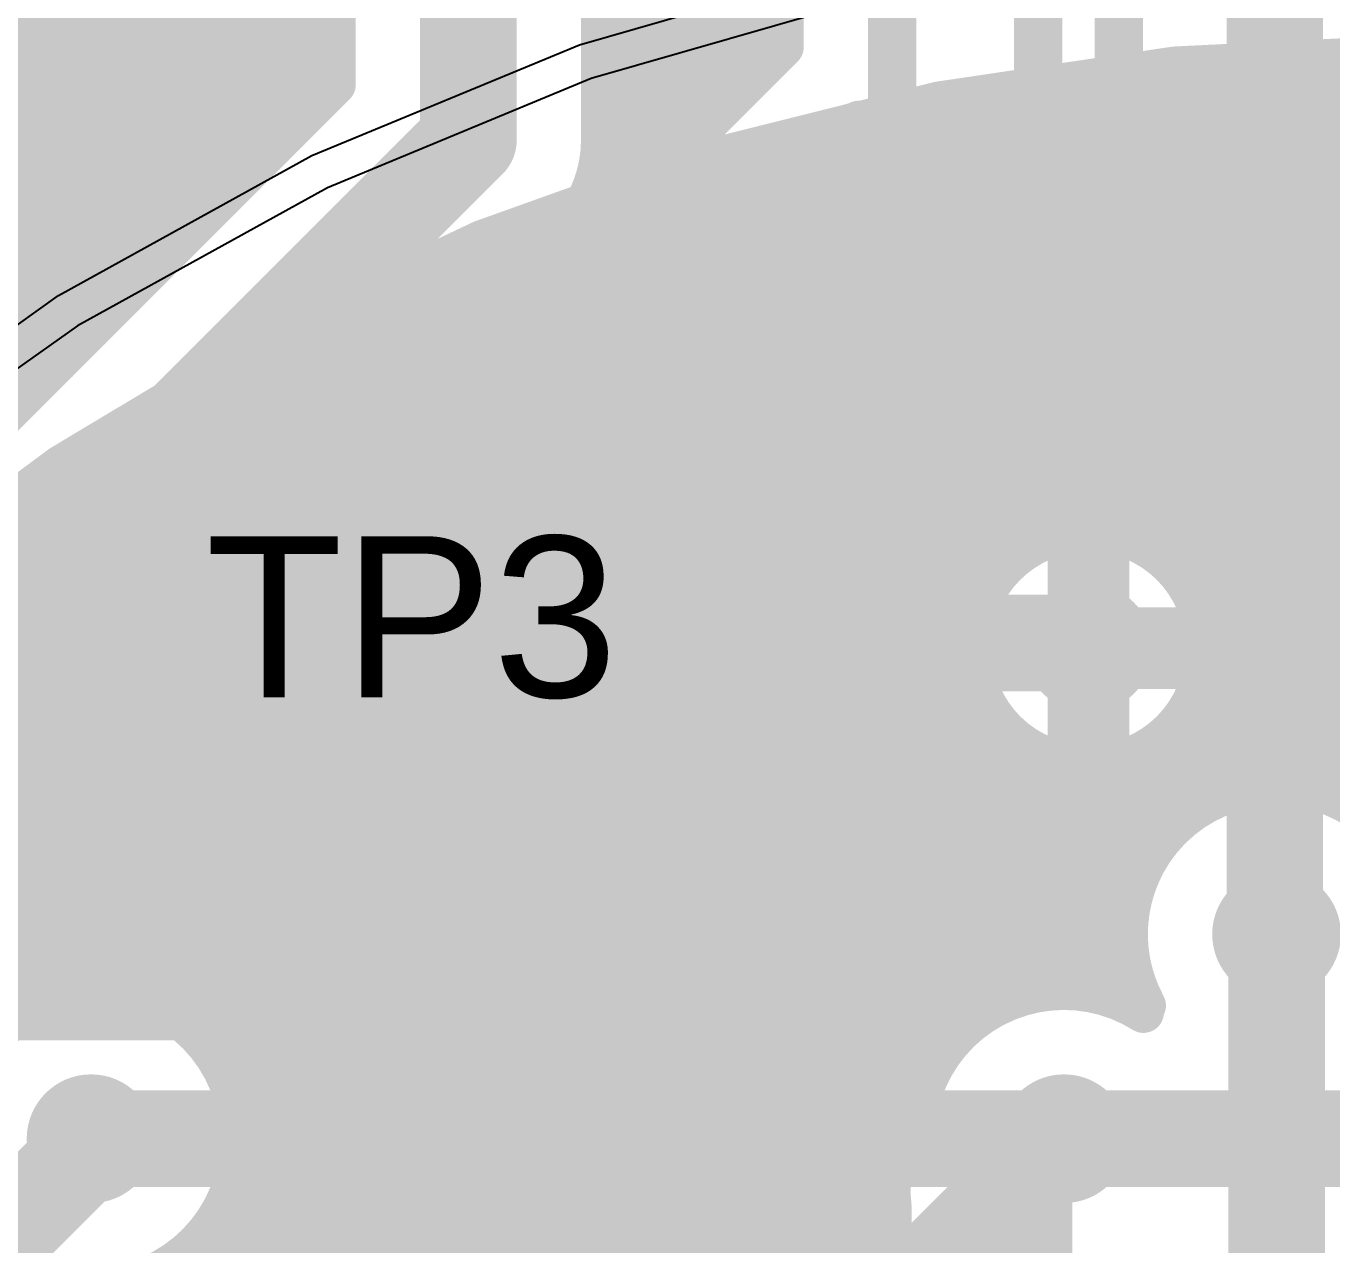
# Model space of a CAD drawing. Header units: inches. Extents: x 0 to 215, y 0 to 215.
# Drawn here: x 0.2771 to 0.4368, y 0.916 to 1.0651 of the extents above; entities that cross this region are included whole.
import ezdxf

# ---------------------------------------------------------------- set-up
doc = ezdxf.new("R2010")
doc.units = ezdxf.units.IN
doc.header["$MEASUREMENT"] = 0
for name, color, linetype in [('BottomLayer', 5, 'Continuous'), ('BottomOverlay', 54, 'Continuous'), ('BottomPaste', 16, 'Continuous'), ('BottomSolder', 6, 'Continuous'), ('TopLayer', 1, 'Continuous'), ('TopOverlay', 2, 'Continuous'), ('TopPaste', 8, 'Continuous'), ('TopSolder', 216, 'Continuous'), ('ViaHoleLayer', 16, 'Continuous')]:
    doc.layers.add(name, color=color, linetype=linetype)
doc.styles.add('Arial', font='', dxfattribs={"height": 0.2})
doc.styles.get('Arial').set_extended_font_data('Arial')

# ---------------------------------------------------------------- blocks, each defined once
blk = doc.blocks.new('BF82192__10')
at = {"layer": 'BottomLayer'}
blk.add_hatch(color=5, dxfattribs=at).paths.add_polyline_path([(-0.09803, 0.28189), (-0.09803, 0.31339), (-0.07441, 0.31339), (-0.07441, 0.28189)])
at = {"layer": 'BottomPaste'}
blk.add_hatch(color=16, dxfattribs=at).paths.add_polyline_path([(-0.09803, 0.28189), (-0.09803, 0.31339), (-0.07441, 0.31339), (-0.07441, 0.28189)])
at = {"layer": 'BottomSolder'}
blk.add_hatch(color=6, dxfattribs=at).paths.add_polyline_path([(-0.10203, 0.27789), (-0.10203, 0.31739), (-0.07041, 0.31739), (-0.07041, 0.27789)])
at = {"layer": 'BottomOverlay'}
blk.add_lwpolyline([(-0.2949, 0.07112, 0.01, 0.01, -1), (0.29565, 0.07112, 0.01, 0.01, 0)], format="xyseb", dxfattribs=at)
blk.add_lwpolyline([(-0.2949, 0.07112, 0.01, 0.01, -1), (0.29565, 0.07112, 0.01, 0.01, 0)], format="xyseb", dxfattribs=at)
blk = doc.blocks.new('T___P_____19')
at = {"layer": 'TopLayer'}
h = blk.add_hatch(color=1, dxfattribs=at)
edge = h.paths.add_edge_path()
edge.add_arc((0, 0), 0.01969, 0, 360)
at = {"layer": 'TopPaste'}
h = blk.add_hatch(color=8, dxfattribs=at)
edge = h.paths.add_edge_path()
edge.add_arc((0, 0), 0.01969, 0, 360)
at = {"layer": 'TopSolder'}
h = blk.add_hatch(color=216, dxfattribs=at)
edge = h.paths.add_edge_path()
edge.add_arc((0, 0), 0.02369, 0, 360)
blk = doc.blocks.new('____73')
at = {"layer": 'BottomLayer'}
for p, q in [((-0.10427, 0.37673), (-0.07025, 0.38653)), ((-0.13698, 0.36318), (-0.10427, 0.37673)), ((-0.16797, 0.34606), (-0.13698, 0.36318)), ((-0.19684, 0.32557), (-0.16797, 0.34606))]:
    blk.add_line(p, q, dxfattribs=at)
at = {"layer": 'BottomSolder'}
for p, q in [((-0.06928, 0.38229), (-0.10283, 0.37262)), ((-0.06928, 0.38229), (-0.10283, 0.37262)), ((-0.10283, 0.37262), (-0.13509, 0.35926)), ((-0.10283, 0.37262), (-0.13509, 0.35926)), ((-0.13509, 0.35926), (-0.16565, 0.34237)), ((-0.13509, 0.35926), (-0.16565, 0.34237)), ((-0.16565, 0.34237), (-0.19413, 0.32217)), ((-0.16565, 0.34237), (-0.19413, 0.32217))]:
    blk.add_line(p, q, dxfattribs=at)

msp = doc.modelspace()

# ---------------------------------------------------------------- hatches: boundary and pattern name
at = {"layer": 'BottomLayer'}
h = msp.add_hatch(color=5, dxfattribs=at)
edge = h.paths.add_edge_path()
edge.add_arc((0.407, 0.989), 0.00787, 0, 360)
h = msp.add_hatch(color=5, dxfattribs=at)
edge = h.paths.add_edge_path()
edge.add_arc((0.43, 0.954), 0.00787, 0, 360)
h = msp.add_hatch(color=5, dxfattribs=at)
edge = h.paths.add_edge_path()
edge.add_arc((0.285, 0.929), 0.00787, 0, 360)
h = msp.add_hatch(color=5, dxfattribs=at)
edge = h.paths.add_edge_path()
edge.add_arc((0.404, 0.929), 0.00787, 0, 360)
at = {"layer": 'TopLayer'}
h = msp.add_hatch(color=1, dxfattribs=at)
edge = h.paths.add_edge_path()
edge.add_arc((0.407, 0.989), 0.00787, 0, 360)
h = msp.add_hatch(color=1, dxfattribs=at)
edge = h.paths.add_edge_path()
edge.add_arc((0.43, 0.954), 0.00787, 0, 360)
h = msp.add_hatch(color=1, dxfattribs=at)
edge = h.paths.add_edge_path()
edge.add_arc((0.285, 0.929), 0.00787, 0, 360)
h = msp.add_hatch(color=1, dxfattribs=at)
edge = h.paths.add_edge_path()
edge.add_arc((0.404, 0.929), 0.00787, 0, 360)
at = {"layer": 'ViaHoleLayer'}
h = msp.add_hatch(color=16, dxfattribs=at)
edge = h.paths.add_edge_path()
edge.add_arc((0.407, 0.989), 0.00394, 0, 360)
h = msp.add_hatch(color=16, dxfattribs=at)
edge = h.paths.add_edge_path()
edge.add_arc((0.43, 0.954), 0.00394, 0, 360)
h = msp.add_hatch(color=16, dxfattribs=at)
edge = h.paths.add_edge_path()
edge.add_arc((0.285, 0.929), 0.00394, 0, 360)
h = msp.add_hatch(color=16, dxfattribs=at)
edge = h.paths.add_edge_path()
edge.add_arc((0.404, 0.929), 0.00394, 0, 360)

# ---------------------------------------------------------------- linework, layer by layer
at = {"layer": 'BottomLayer'}
for points in [[(0.41619, 1.056, 0.005, 0.005, 0), (0.449, 1.05784, 0.005, 0.005, 0)], [(0.38379, 1.05049, 0.005, 0.005, 0), (0.41619, 1.056, 0.005, 0.005, 0)], [(0.41854, 1.05613, 0.005, 0.005, 0), (0.47946, 1.05613, 0.005, 0.005, 0)], [(0.39333, 1.05211, 0.005, 0.005, 0), (0.50467, 1.05211, 0.005, 0.005, 0)], [(0.35221, 1.04139, 0.005, 0.005, 0), (0.38379, 1.05049, 0.005, 0.005, 0)], [(0.37548, 1.0481, 0.005, 0.005, 0), (0.52252, 1.0481, 0.005, 0.005, 0)], [(0.36154, 1.04408, 0.005, 0.005, 0), (0.53646, 1.04408, 0.005, 0.005, 0)], [(0.32185, 1.02882, 0.005, 0.005, 0), (0.35221, 1.04139, 0.005, 0.005, 0)], [(0.349, 1.04007, 0.005, 0.005, 0), (0.4607, 1.04007, 0.005, 0.005, 0)], [(0.33931, 1.03605, 0.005, 0.005, 0), (0.45648, 1.03605, 0.005, 0.005, 0)], [(0.32962, 1.03203, 0.005, 0.005, 0), (0.45416, 1.03203, 0.005, 0.005, 0)], [(0.29309, 1.01292, 0.005, 0.005, 0), (0.32185, 1.02882, 0.005, 0.005, 0)], [(0.3204, 1.02802, 0.005, 0.005, 0), (0.453, 1.02802, 0.005, 0.005, 0)], [(0.31314, 1.024, 0.005, 0.005, 0), (0.45278, 1.024, 0.005, 0.005, 0)], [(0.30587, 1.01999, 0.005, 0.005, 0), (0.45014, 1.01999, 0.005, 0.005, 0)], [(0.29861, 1.01597, 0.005, 0.005, 0), (0.44615, 1.01597, 0.005, 0.005, 0)], [(0.26628, 0.9939, 0.005, 0.005, 0), (0.29309, 1.01292, 0.005, 0.005, 0)], [(0.29173, 1.01196, 0.005, 0.005, 0), (0.34191, 1.01196, 0.005, 0.005, 0)], [(0.34191, 1.01244, 0.005, 0.005, 0), (0.37841, 1.01244, 0.005, 0.005, 0)], [(0.34191, 0.96807, 0.005, 0.005, 0), (0.34191, 1.01244, 0.005, 0.005, 0)], [(0.36016, 0.99026, 0.01, 0.01, 0), (0.36016, 1.00994, 0.01, 0.01, 0)], [(0.37841, 0.96807, 0.005, 0.005, 0), (0.37841, 1.01244, 0.005, 0.005, 0)], [(0.37841, 1.01196, 0.005, 0.005, 0), (0.44363, 1.01196, 0.005, 0.005, 0)], [(0.28607, 1.00794, 0.005, 0.005, 0), (0.34191, 1.00794, 0.005, 0.005, 0)], [(0.37841, 1.00794, 0.005, 0.005, 0), (0.44271, 1.00794, 0.005, 0.005, 0)], [(0.28041, 1.00392, 0.005, 0.005, 0), (0.34191, 1.00392, 0.005, 0.005, 0)], [(0.37841, 1.00392, 0.005, 0.005, 0), (0.44267, 1.00392, 0.005, 0.005, 0)], [(0.407, 0.989, 0.01, 0.01, 0), (0.407, 1.00081, 0.01, 0.01, 0)], [(0.27475, 0.99991, 0.005, 0.005, 0), (0.34191, 0.99991, 0.005, 0.005, 0)], [(0.37841, 0.99991, 0.005, 0.005, 0), (0.39774, 0.99991, 0.005, 0.005, 0)], [(0.41626, 0.99991, 0.005, 0.005, 0), (0.44267, 0.99991, 0.005, 0.005, 0)], [(0.26909, 0.99589, 0.005, 0.005, 0), (0.34191, 0.99589, 0.005, 0.005, 0)], [(0.37841, 0.99589, 0.005, 0.005, 0), (0.39446, 0.99589, 0.005, 0.005, 0)], [(0.41954, 0.99589, 0.005, 0.005, 0), (0.44267, 0.99589, 0.005, 0.005, 0)], [(0.34441, 0.99026, 0.01, 0.01, 0), (0.36016, 0.99026, 0.01, 0.01, 0)], [(0.36016, 0.99026, 0.01181, 0.01181, 0), (0.36079, 0.98963, 0.01181, 0.01181, 0)], [(0.36079, 0.98963, 0.01181, 0.01181, 0), (0.40637, 0.98963, 0.01181, 0.01181, 0)], [(0.36016, 0.99026, 0.01, 0.01, 0), (0.37591, 0.99026, 0.01, 0.01, 0)], [(0.36016, 0.97057, 0.01, 0.01, 0), (0.36016, 0.99026, 0.01, 0.01, 0)], [(0.40637, 0.98963, 0.01181, 0.01181, 0), (0.407, 0.989, 0.01181, 0.01181, 0)], [(0.26402, 0.99188, 0.005, 0.005, 0), (0.34191, 0.99188, 0.005, 0.005, 0)], [(0.37841, 0.99188, 0.005, 0.005, 0), (0.39298, 0.99188, 0.005, 0.005, 0)], [(0.39519, 0.989, 0.01, 0.01, 0), (0.407, 0.989, 0.01, 0.01, 0)], [(0.407, 0.989, 0.01, 0.01, 0), (0.41881, 0.989, 0.01, 0.01, 0)], [(0.407, 0.97719, 0.01, 0.01, 0), (0.407, 0.989, 0.01, 0.01, 0)], [(0.42102, 0.99188, 0.005, 0.005, 0), (0.44267, 0.99188, 0.005, 0.005, 0)], [(0.25952, 0.98786, 0.005, 0.005, 0), (0.34191, 0.98786, 0.005, 0.005, 0)], [(0.37841, 0.98786, 0.005, 0.005, 0), (0.39273, 0.98786, 0.005, 0.005, 0)], [(0.42127, 0.98786, 0.005, 0.005, 0), (0.44267, 0.98786, 0.005, 0.005, 0)], [(0.25503, 0.98385, 0.005, 0.005, 0), (0.34191, 0.98385, 0.005, 0.005, 0)], [(0.37841, 0.98385, 0.005, 0.005, 0), (0.39365, 0.98385, 0.005, 0.005, 0)], [(0.42035, 0.98385, 0.005, 0.005, 0), (0.44267, 0.98385, 0.005, 0.005, 0)], [(0.25054, 0.97983, 0.005, 0.005, 0), (0.34191, 0.97983, 0.005, 0.005, 0)], [(0.37841, 0.97983, 0.005, 0.005, 0), (0.39601, 0.97983, 0.005, 0.005, 0)], [(0.41799, 0.97983, 0.005, 0.005, 0), (0.44267, 0.97983, 0.005, 0.005, 0)], [(0.24604, 0.97582, 0.005, 0.005, 0), (0.34191, 0.97582, 0.005, 0.005, 0)], [(0.37841, 0.97582, 0.005, 0.005, 0), (0.40144, 0.97582, 0.005, 0.005, 0)], [(0.41256, 0.97582, 0.005, 0.005, 0), (0.44267, 0.97582, 0.005, 0.005, 0)], [(0.2416, 0.9718, 0.005, 0.005, 0), (0.34191, 0.9718, 0.005, 0.005, 0)], [(0.37841, 0.9718, 0.005, 0.005, 0), (0.42598, 0.9718, 0.005, 0.005, 0)], [(0.41372, 0.94576, 0.005, 0.005, -0.845411), (0.44267, 0.96713, 0.005, 0.005, 0)], [(0.43402, 0.9718, 0.005, 0.005, 0), (0.44267, 0.9718, 0.005, 0.005, 0)], [(0.23801, 0.96778, 0.005, 0.005, 0), (0.41804, 0.96778, 0.005, 0.005, 0)], [(0.34191, 0.96807, 0.005, 0.005, 0), (0.37841, 0.96807, 0.005, 0.005, 0)], [(0.23442, 0.96377, 0.005, 0.005, 0), (0.41459, 0.96377, 0.005, 0.005, 0)], [(0.23083, 0.95975, 0.005, 0.005, 0), (0.41268, 0.95975, 0.005, 0.005, 0)], [(0.43, 0.90307, 0.01181, 0.01181, 0), (0.43, 0.954, 0.01181, 0.01181, 0)], [(0.22724, 0.95574, 0.005, 0.005, 0), (0.41183, 0.95574, 0.005, 0.005, 0)], [(0.22365, 0.95172, 0.005, 0.005, 0), (0.41189, 0.95172, 0.005, 0.005, 0)], [(0.22006, 0.94771, 0.005, 0.005, 0), (0.41287, 0.94771, 0.005, 0.005, 0)], [(0.26726, 0.93328, 0.005, 0.005, -0.887995), (0.30325, 0.929, 0.005, 0.005, 0)], [(0.38621, 0.93308, 0.005, 0.005, -0.516595), (0.41372, 0.94444, 0.005, 0.005, 0)], [(0.29583, 0.94369, 0.005, 0.005, 0), (0.39317, 0.94369, 0.005, 0.005, 0)], [(0.2998, 0.93967, 0.005, 0.005, 0), (0.3892, 0.93967, 0.005, 0.005, 0)], [(0.30199, 0.93566, 0.005, 0.005, 0), (0.38701, 0.93566, 0.005, 0.005, 0)], [(0.285, 0.928, 0.01181, 0.01181, 0), (0.285, 0.929, 0.01181, 0.01181, 0)], [(0.38285, 0.92092, 0.005, 0.005, -0.201586), (0.38621, 0.93308, 0.005, 0.005, 0)], [(0.192, 0.835, 0.01181, 0.01181, 0), (0.285, 0.928, 0.01181, 0.01181, 0)], [(0.30306, 0.93164, 0.005, 0.005, 0), (0.3852, 0.93164, 0.005, 0.005, 0)], [(0.30325, 0.929, 0.005, 0.005, -0.29825), (0.2923, 0.91227, 0.005, 0.005, 0)], [(0.3032, 0.92763, 0.005, 0.005, 0), (0.38339, 0.92763, 0.005, 0.005, 0)], [(0.399, 0.923, 0.01181, 0.01181, 0), (0.39913, 0.92287, 0.01181, 0.01181, 0)], [(0.39913, 0.85994, 0.01181, 0.01181, 0), (0.39913, 0.92287, 0.01181, 0.01181, 0)], [(0.30243, 0.92361, 0.005, 0.005, 0), (0.38273, 0.92361, 0.005, 0.005, 0)], [(0.38285, 0.88213, 0.005, 0.005, 0), (0.38285, 0.92092, 0.005, 0.005, 0)], [(0.30064, 0.9196, 0.005, 0.005, 0), (0.38285, 0.9196, 0.005, 0.005, 0)], [(0.29736, 0.91558, 0.005, 0.005, 0), (0.38285, 0.91558, 0.005, 0.005, 0)]]:
    msp.add_lwpolyline(points, format="xyseb", dxfattribs=at)
for points in [[(0.41494, 1.056, 0.0025, 0.0025, 1), (0.41744, 1.056, 0.0025, 0.0025, 1)], [(0.41494, 1.056, 0.0025, 0.0025, 1), (0.41744, 1.056, 0.0025, 0.0025, 1)], [(0.41729, 1.05613, 0.0025, 0.0025, 1), (0.41979, 1.05613, 0.0025, 0.0025, 1)], [(0.39208, 1.05211, 0.0025, 0.0025, 1), (0.39458, 1.05211, 0.0025, 0.0025, 1)], [(0.38254, 1.05049, 0.0025, 0.0025, 1), (0.38504, 1.05049, 0.0025, 0.0025, 1)], [(0.38254, 1.05049, 0.0025, 0.0025, 1), (0.38504, 1.05049, 0.0025, 0.0025, 1)], [(0.37423, 1.0481, 0.0025, 0.0025, 1), (0.37673, 1.0481, 0.0025, 0.0025, 1)], [(0.36029, 1.04408, 0.0025, 0.0025, 1), (0.36279, 1.04408, 0.0025, 0.0025, 1)], [(0.35096, 1.04139, 0.0025, 0.0025, 1), (0.35346, 1.04139, 0.0025, 0.0025, 1)], [(0.35096, 1.04139, 0.0025, 0.0025, 1), (0.35346, 1.04139, 0.0025, 0.0025, 1)], [(0.34775, 1.04007, 0.0025, 0.0025, 1), (0.35025, 1.04007, 0.0025, 0.0025, 1)], [(0.33806, 1.03605, 0.0025, 0.0025, 1), (0.34056, 1.03605, 0.0025, 0.0025, 1)], [(0.32837, 1.03203, 0.0025, 0.0025, 1), (0.33087, 1.03203, 0.0025, 0.0025, 1)], [(0.31915, 1.02802, 0.0025, 0.0025, 1), (0.32165, 1.02802, 0.0025, 0.0025, 1)], [(0.3206, 1.02882, 0.0025, 0.0025, 1), (0.3231, 1.02882, 0.0025, 0.0025, 1)], [(0.3206, 1.02882, 0.0025, 0.0025, 1), (0.3231, 1.02882, 0.0025, 0.0025, 1)], [(0.31189, 1.024, 0.0025, 0.0025, 1), (0.31439, 1.024, 0.0025, 0.0025, 1)], [(0.30462, 1.01999, 0.0025, 0.0025, 1), (0.30712, 1.01999, 0.0025, 0.0025, 1)], [(0.29736, 1.01597, 0.0025, 0.0025, 1), (0.29986, 1.01597, 0.0025, 0.0025, 1)], [(0.29048, 1.01196, 0.0025, 0.0025, 1), (0.29298, 1.01196, 0.0025, 0.0025, 1)], [(0.29184, 1.01292, 0.0025, 0.0025, 1), (0.29434, 1.01292, 0.0025, 0.0025, 1)], [(0.29184, 1.01292, 0.0025, 0.0025, 1), (0.29434, 1.01292, 0.0025, 0.0025, 1)], [(0.34066, 1.01244, 0.0025, 0.0025, 1), (0.34316, 1.01244, 0.0025, 0.0025, 1)], [(0.34066, 1.01244, 0.0025, 0.0025, 1), (0.34316, 1.01244, 0.0025, 0.0025, 1)], [(0.34066, 1.01196, 0.0025, 0.0025, 1), (0.34316, 1.01196, 0.0025, 0.0025, 1)], [(0.35766, 1.00994, 0.005, 0.005, 1), (0.36266, 1.00994, 0.005, 0.005, 1)], [(0.37716, 1.01244, 0.0025, 0.0025, 1), (0.37966, 1.01244, 0.0025, 0.0025, 1)], [(0.37716, 1.01244, 0.0025, 0.0025, 1), (0.37966, 1.01244, 0.0025, 0.0025, 1)], [(0.37716, 1.01196, 0.0025, 0.0025, 1), (0.37966, 1.01196, 0.0025, 0.0025, 1)], [(0.28482, 1.00794, 0.0025, 0.0025, 1), (0.28732, 1.00794, 0.0025, 0.0025, 1)], [(0.34066, 1.00794, 0.0025, 0.0025, 1), (0.34316, 1.00794, 0.0025, 0.0025, 1)], [(0.37716, 1.00794, 0.0025, 0.0025, 1), (0.37966, 1.00794, 0.0025, 0.0025, 1)], [(0.27916, 1.00392, 0.0025, 0.0025, 1), (0.28166, 1.00392, 0.0025, 0.0025, 1)], [(0.34066, 1.00392, 0.0025, 0.0025, 1), (0.34316, 1.00392, 0.0025, 0.0025, 1)], [(0.37716, 1.00392, 0.0025, 0.0025, 1), (0.37966, 1.00392, 0.0025, 0.0025, 1)], [(0.42131, 0.989, 0.005, 0.005, 1), (0.39269, 0.989, 0.005, 0.005, 1)], [(0.4045, 1.00081, 0.005, 0.005, 1), (0.4095, 1.00081, 0.005, 0.005, 1)], [(0.2735, 0.99991, 0.0025, 0.0025, 1), (0.276, 0.99991, 0.0025, 0.0025, 1)], [(0.34066, 0.99991, 0.0025, 0.0025, 1), (0.34316, 0.99991, 0.0025, 0.0025, 1)], [(0.37716, 0.99991, 0.0025, 0.0025, 1), (0.37966, 0.99991, 0.0025, 0.0025, 1)], [(0.39649, 0.99991, 0.0025, 0.0025, 1), (0.39899, 0.99991, 0.0025, 0.0025, 1)], [(0.41501, 0.99991, 0.0025, 0.0025, 1), (0.41751, 0.99991, 0.0025, 0.0025, 1)], [(0.34066, 0.99589, 0.0025, 0.0025, 1), (0.34316, 0.99589, 0.0025, 0.0025, 1)], [(0.37716, 0.99589, 0.0025, 0.0025, 1), (0.37966, 0.99589, 0.0025, 0.0025, 1)], [(0.39321, 0.99589, 0.0025, 0.0025, 1), (0.39571, 0.99589, 0.0025, 0.0025, 1)], [(0.41829, 0.99589, 0.0025, 0.0025, 1), (0.42079, 0.99589, 0.0025, 0.0025, 1)], [(0.34191, 0.99026, 0.005, 0.005, 1), (0.34691, 0.99026, 0.005, 0.005, 1)], [(0.3572, 0.99026, 0.00591, 0.00591, 1), (0.36311, 0.99026, 0.00591, 0.00591, 1)], [(0.35783, 0.98963, 0.00591, 0.00591, 1), (0.36374, 0.98963, 0.00591, 0.00591, 1)], [(0.35783, 0.98963, 0.00591, 0.00591, 1), (0.36374, 0.98963, 0.00591, 0.00591, 1)], [(0.35766, 0.99026, 0.005, 0.005, 1), (0.36266, 0.99026, 0.005, 0.005, 1)], [(0.35766, 0.99026, 0.005, 0.005, 1), (0.36266, 0.99026, 0.005, 0.005, 1)], [(0.35766, 0.99026, 0.005, 0.005, 1), (0.36266, 0.99026, 0.005, 0.005, 1)], [(0.35766, 0.99026, 0.005, 0.005, 1), (0.36266, 0.99026, 0.005, 0.005, 1)], [(0.37341, 0.99026, 0.005, 0.005, 1), (0.37841, 0.99026, 0.005, 0.005, 1)], [(0.40342, 0.98963, 0.00591, 0.00591, 1), (0.40932, 0.98963, 0.00591, 0.00591, 1)], [(0.40342, 0.98963, 0.00591, 0.00591, 1), (0.40932, 0.98963, 0.00591, 0.00591, 1)], [(0.34066, 0.99188, 0.0025, 0.0025, 1), (0.34316, 0.99188, 0.0025, 0.0025, 1)], [(0.37716, 0.99188, 0.0025, 0.0025, 1), (0.37966, 0.99188, 0.0025, 0.0025, 1)], [(0.39269, 0.989, 0.005, 0.005, 1), (0.39769, 0.989, 0.005, 0.005, 1)], [(0.39173, 0.99188, 0.0025, 0.0025, 1), (0.39423, 0.99188, 0.0025, 0.0025, 1)], [(0.40405, 0.989, 0.00591, 0.00591, 1), (0.40995, 0.989, 0.00591, 0.00591, 1)], [(0.4045, 0.989, 0.005, 0.005, 1), (0.4095, 0.989, 0.005, 0.005, 1)], [(0.4045, 0.989, 0.005, 0.005, 1), (0.4095, 0.989, 0.005, 0.005, 1)], [(0.4045, 0.989, 0.005, 0.005, 1), (0.4095, 0.989, 0.005, 0.005, 1)], [(0.4045, 0.989, 0.005, 0.005, 1), (0.4095, 0.989, 0.005, 0.005, 1)], [(0.41631, 0.989, 0.005, 0.005, 1), (0.42131, 0.989, 0.005, 0.005, 1)], [(0.41977, 0.99188, 0.0025, 0.0025, 1), (0.42227, 0.99188, 0.0025, 0.0025, 1)], [(0.34066, 0.98786, 0.0025, 0.0025, 1), (0.34316, 0.98786, 0.0025, 0.0025, 1)], [(0.37716, 0.98786, 0.0025, 0.0025, 1), (0.37966, 0.98786, 0.0025, 0.0025, 1)], [(0.39144, 0.989, 0.0025, 0.0025, 1), (0.39394, 0.989, 0.0025, 0.0025, 1)], [(0.39148, 0.98786, 0.0025, 0.0025, 1), (0.39398, 0.98786, 0.0025, 0.0025, 1)], [(0.42002, 0.98786, 0.0025, 0.0025, 1), (0.42252, 0.98786, 0.0025, 0.0025, 1)], [(0.42006, 0.989, 0.0025, 0.0025, 1), (0.42256, 0.989, 0.0025, 0.0025, 1)], [(0.34066, 0.98385, 0.0025, 0.0025, 1), (0.34316, 0.98385, 0.0025, 0.0025, 1)], [(0.37716, 0.98385, 0.0025, 0.0025, 1), (0.37966, 0.98385, 0.0025, 0.0025, 1)], [(0.3924, 0.98385, 0.0025, 0.0025, 1), (0.3949, 0.98385, 0.0025, 0.0025, 1)], [(0.4191, 0.98385, 0.0025, 0.0025, 1), (0.4216, 0.98385, 0.0025, 0.0025, 1)], [(0.34066, 0.97983, 0.0025, 0.0025, 1), (0.34316, 0.97983, 0.0025, 0.0025, 1)], [(0.37716, 0.97983, 0.0025, 0.0025, 1), (0.37966, 0.97983, 0.0025, 0.0025, 1)], [(0.39476, 0.97983, 0.0025, 0.0025, 1), (0.39726, 0.97983, 0.0025, 0.0025, 1)], [(0.41674, 0.97983, 0.0025, 0.0025, 1), (0.41924, 0.97983, 0.0025, 0.0025, 1)], [(0.4045, 0.97719, 0.005, 0.005, 1), (0.4095, 0.97719, 0.005, 0.005, 1)], [(0.34066, 0.97582, 0.0025, 0.0025, 1), (0.34316, 0.97582, 0.0025, 0.0025, 1)], [(0.37716, 0.97582, 0.0025, 0.0025, 1), (0.37966, 0.97582, 0.0025, 0.0025, 1)], [(0.40019, 0.97582, 0.0025, 0.0025, 1), (0.40269, 0.97582, 0.0025, 0.0025, 1)], [(0.41131, 0.97582, 0.0025, 0.0025, 1), (0.41381, 0.97582, 0.0025, 0.0025, 1)], [(0.34066, 0.9718, 0.0025, 0.0025, 1), (0.34316, 0.9718, 0.0025, 0.0025, 1)], [(0.35766, 0.97057, 0.005, 0.005, 1), (0.36266, 0.97057, 0.005, 0.005, 1)], [(0.37716, 0.9718, 0.0025, 0.0025, 1), (0.37966, 0.9718, 0.0025, 0.0025, 1)], [(0.42473, 0.9718, 0.0025, 0.0025, 1), (0.42723, 0.9718, 0.0025, 0.0025, 1)], [(0.43277, 0.9718, 0.0025, 0.0025, 1), (0.43527, 0.9718, 0.0025, 0.0025, 1)], [(0.34066, 0.96807, 0.0025, 0.0025, 1), (0.34316, 0.96807, 0.0025, 0.0025, 1)], [(0.34066, 0.96807, 0.0025, 0.0025, 1), (0.34316, 0.96807, 0.0025, 0.0025, 1)], [(0.37716, 0.96807, 0.0025, 0.0025, 1), (0.37966, 0.96807, 0.0025, 0.0025, 1)], [(0.37716, 0.96807, 0.0025, 0.0025, 1), (0.37966, 0.96807, 0.0025, 0.0025, 1)], [(0.41679, 0.96778, 0.0025, 0.0025, 1), (0.41929, 0.96778, 0.0025, 0.0025, 1)], [(0.41334, 0.96377, 0.0025, 0.0025, 1), (0.41584, 0.96377, 0.0025, 0.0025, 1)], [(0.41143, 0.95975, 0.0025, 0.0025, 1), (0.41393, 0.95975, 0.0025, 0.0025, 1)], [(0.42705, 0.954, 0.00591, 0.00591, 1), (0.43295, 0.954, 0.00591, 0.00591, 1)], [(0.41058, 0.95574, 0.0025, 0.0025, 1), (0.41308, 0.95574, 0.0025, 0.0025, 1)], [(0.41064, 0.95172, 0.0025, 0.0025, 1), (0.41314, 0.95172, 0.0025, 0.0025, 1)], [(0.41162, 0.94771, 0.0025, 0.0025, 1), (0.41412, 0.94771, 0.0025, 0.0025, 1)], [(0.41247, 0.94576, 0.0025, 0.0025, 1), (0.41497, 0.94576, 0.0025, 0.0025, 1)], [(0.29458, 0.94369, 0.0025, 0.0025, 1), (0.29708, 0.94369, 0.0025, 0.0025, 1)], [(0.39192, 0.94369, 0.0025, 0.0025, 1), (0.39442, 0.94369, 0.0025, 0.0025, 1)], [(0.41247, 0.94444, 0.0025, 0.0025, 1), (0.41497, 0.94444, 0.0025, 0.0025, 1)], [(0.29855, 0.93967, 0.0025, 0.0025, 1), (0.30105, 0.93967, 0.0025, 0.0025, 1)], [(0.38795, 0.93967, 0.0025, 0.0025, 1), (0.39045, 0.93967, 0.0025, 0.0025, 1)], [(0.30074, 0.93566, 0.0025, 0.0025, 1), (0.30324, 0.93566, 0.0025, 0.0025, 1)], [(0.38576, 0.93566, 0.0025, 0.0025, 1), (0.38826, 0.93566, 0.0025, 0.0025, 1)], [(0.28205, 0.929, 0.00591, 0.00591, 1), (0.28795, 0.929, 0.00591, 0.00591, 1)], [(0.38496, 0.93308, 0.0025, 0.0025, 1), (0.38746, 0.93308, 0.0025, 0.0025, 1)], [(0.38496, 0.93308, 0.0025, 0.0025, 1), (0.38746, 0.93308, 0.0025, 0.0025, 1)], [(0.28205, 0.928, 0.00591, 0.00591, 1), (0.28795, 0.928, 0.00591, 0.00591, 1)], [(0.28205, 0.928, 0.00591, 0.00591, 1), (0.28795, 0.928, 0.00591, 0.00591, 1)], [(0.30181, 0.93164, 0.0025, 0.0025, 1), (0.30431, 0.93164, 0.0025, 0.0025, 1)], [(0.38395, 0.93164, 0.0025, 0.0025, 1), (0.38645, 0.93164, 0.0025, 0.0025, 1)], [(0.302, 0.929, 0.0025, 0.0025, 1), (0.3045, 0.929, 0.0025, 0.0025, 1)], [(0.302, 0.929, 0.0025, 0.0025, 1), (0.3045, 0.929, 0.0025, 0.0025, 1)], [(0.30195, 0.92763, 0.0025, 0.0025, 1), (0.30445, 0.92763, 0.0025, 0.0025, 1)], [(0.38214, 0.92763, 0.0025, 0.0025, 1), (0.38464, 0.92763, 0.0025, 0.0025, 1)], [(0.39605, 0.923, 0.00591, 0.00591, 1), (0.40195, 0.923, 0.00591, 0.00591, 1)], [(0.39618, 0.92287, 0.00591, 0.00591, 1), (0.40209, 0.92287, 0.00591, 0.00591, 1)], [(0.39618, 0.92287, 0.00591, 0.00591, 1), (0.40209, 0.92287, 0.00591, 0.00591, 1)], [(0.30118, 0.92361, 0.0025, 0.0025, 1), (0.30368, 0.92361, 0.0025, 0.0025, 1)], [(0.38148, 0.92361, 0.0025, 0.0025, 1), (0.38398, 0.92361, 0.0025, 0.0025, 1)], [(0.3816, 0.92092, 0.0025, 0.0025, 1), (0.3841, 0.92092, 0.0025, 0.0025, 1)], [(0.3816, 0.92092, 0.0025, 0.0025, 1), (0.3841, 0.92092, 0.0025, 0.0025, 1)], [(0.29939, 0.9196, 0.0025, 0.0025, 1), (0.30189, 0.9196, 0.0025, 0.0025, 1)], [(0.3816, 0.9196, 0.0025, 0.0025, 1), (0.3841, 0.9196, 0.0025, 0.0025, 1)], [(0.29611, 0.91558, 0.0025, 0.0025, 1), (0.29861, 0.91558, 0.0025, 0.0025, 1)], [(0.3816, 0.91558, 0.0025, 0.0025, 1), (0.3841, 0.91558, 0.0025, 0.0025, 1)]]:
    msp.add_lwpolyline(points, format="xyseb", close=True, dxfattribs=at)
at = {"layer": 'TopLayer'}
for points in [[(0.40085, 1.02476, 0.00591, 0.00591, 0), (0.40085, 1.28285, 0.00591, 0.00591, 0)], [(0.41069, 1.02069, 0.00591, 0.00591, 0), (0.41069, 1.23869, 0.00591, 0.00591, 0)], [(0.33115, 1.05115, 0.01181, 0.01181, 0), (0.33115, 1.19067, 0.01181, 0.01181, 0)], [(0.42979, 0.95421, 0.01181, 0.01181, 0), (0.42979, 1.19046, 0.01181, 0.01181, 0)], [(0.31487, 1.0579, 0.005, 0.005, 0), (0.31487, 1.15073, 0.005, 0.005, 0)], [(0.34743, 1.05115, 0.005, 0.005, 0), (0.34743, 1.13236, 0.005, 0.005, 0)], [(0.383, 1.053, 0.00591, 0.00591, 0), (0.383, 1.111, 0.00591, 0.00591, 0)], [(0.36967, 1.06252, 0.005, 0.005, 0), (0.36967, 1.09969, 0.005, 0.005, 0)], [(0.01162, 1.06416, 0.005, 0.005, 0), (0.31487, 1.06416, 0.005, 0.005, 0)], [(0.34743, 1.06416, 0.005, 0.005, 0), (0.36967, 1.06416, 0.005, 0.005, 0)], [(0.32146, 1.01431, 0.005, 0.005, 0), (0.36958, 1.06242, 0.005, 0.005, 0)], [(0.01162, 1.06014, 0.005, 0.005, 0), (0.31487, 1.06014, 0.005, 0.005, 0)], [(0.34743, 1.06014, 0.005, 0.005, 0), (0.3673, 1.06014, 0.005, 0.005, 0)], [(0.18052, 0.92354, 0.005, 0.005, 0), (0.31487, 1.0579, 0.005, 0.005, 0)], [(0.01162, 1.05613, 0.005, 0.005, 0), (0.31311, 1.05613, 0.005, 0.005, 0)], [(0.34743, 1.05613, 0.005, 0.005, 0), (0.36328, 1.05613, 0.005, 0.005, 0)], [(0.192, 0.912, 0.01181, 0.01181, 0), (0.33115, 1.05115, 0.01181, 0.01181, 0)], [(0.315, 0.989, 0.00591, 0.00591, 0), (0.379, 1.053, 0.00591, 0.00591, 0)], [(0.379, 1.053, 0.00591, 0.00591, 0), (0.383, 1.053, 0.00591, 0.00591, 0)], [(0.01162, 1.05211, 0.005, 0.005, 0), (0.30909, 1.05211, 0.005, 0.005, 0)], [(0.34743, 1.05211, 0.005, 0.005, 0), (0.35927, 1.05211, 0.005, 0.005, 0)], [(0.34743, 1.05115, 0.005, 0.005, -0.199638), (0.34263, 1.03961, 0.005, 0.005, 0)], [(0.34743, 1.05115, 0.005, 0.005, -0.198912), (0.34266, 1.03964, 0.005, 0.005, 0)], [(0.01162, 1.0481, 0.005, 0.005, 0), (0.30508, 1.0481, 0.005, 0.005, 0)], [(0.34714, 1.0481, 0.005, 0.005, 0), (0.35525, 1.0481, 0.005, 0.005, 0)], [(0.01162, 1.04408, 0.005, 0.005, 0), (0.30106, 1.04408, 0.005, 0.005, 0)], [(0.34582, 1.04408, 0.005, 0.005, 0), (0.35124, 1.04408, 0.005, 0.005, 0)], [(0.01162, 1.04007, 0.005, 0.005, 0), (0.29704, 1.04007, 0.005, 0.005, 0)], [(0.31797, 1.01495, 0.005, 0.005, 0), (0.34263, 1.03961, 0.005, 0.005, 0)], [(0.34307, 1.04007, 0.005, 0.005, 0), (0.34722, 1.04007, 0.005, 0.005, 0)], [(0.01162, 1.03605, 0.005, 0.005, 0), (0.29303, 1.03605, 0.005, 0.005, 0)], [(0.33907, 1.03605, 0.005, 0.005, 0), (0.3432, 1.03605, 0.005, 0.005, 0)], [(0.01162, 1.03203, 0.005, 0.005, 0), (0.28901, 1.03203, 0.005, 0.005, 0)], [(0.33506, 1.03203, 0.005, 0.005, 0), (0.33919, 1.03203, 0.005, 0.005, 0)], [(0.01162, 1.02802, 0.005, 0.005, 0), (0.285, 1.02802, 0.005, 0.005, 0)], [(0.33104, 1.02802, 0.005, 0.005, 0), (0.33517, 1.02802, 0.005, 0.005, 0)], [(0.33304, 0.95696, 0.00591, 0.00591, 0), (0.40085, 1.02476, 0.00591, 0.00591, 0)], [(0.01162, 1.024, 0.005, 0.005, 0), (0.28098, 1.024, 0.005, 0.005, 0)], [(0.32703, 1.024, 0.005, 0.005, 0), (0.33116, 1.024, 0.005, 0.005, 0)], [(0.01162, 1.01999, 0.005, 0.005, 0), (0.27697, 1.01999, 0.005, 0.005, 0)], [(0.32301, 1.01999, 0.005, 0.005, 0), (0.32714, 1.01999, 0.005, 0.005, 0)], [(0.334, 0.944, 0.00591, 0.00591, 0), (0.41069, 1.02069, 0.00591, 0.00591, 0)], [(0.31797, 1.01495, 0.005, 0.005, -0.033985), (0.32146, 1.01431, 0.005, 0.005, 0)], [(0.31899, 1.01597, 0.005, 0.005, 0), (0.32313, 1.01597, 0.005, 0.005, 0)], [(0.407, 0.97719, 0.01, 0.01, 0), (0.407, 0.989, 0.01, 0.01, 0)], [(0.297, 0.971, 0.00591, 0.00591, 0), (0.315, 0.989, 0.00591, 0.00591, 0)], [(0.35413, 0.94528, 0.005, 0.005, 0), (0.3934, 0.98455, 0.005, 0.005, 0)], [(0.41351, 0.97626, 0.005, 0.005, -0.460714), (0.3934, 0.98455, 0.005, 0.005, 0)], [(0.38868, 0.97983, 0.005, 0.005, 0), (0.39601, 0.97983, 0.005, 0.005, 0)], [(0.38466, 0.97582, 0.005, 0.005, 0), (0.40144, 0.97582, 0.005, 0.005, 0)], [(0.41351, 0.96181, 0.005, 0.005, 0), (0.41351, 0.97626, 0.005, 0.005, 0)], [(0.38065, 0.9718, 0.005, 0.005, 0), (0.41351, 0.9718, 0.005, 0.005, 0)], [(0.273, 0.971, 0.00591, 0.00591, 0), (0.297, 0.971, 0.00591, 0.00591, 0)], [(0.37663, 0.96778, 0.005, 0.005, 0), (0.41351, 0.96778, 0.005, 0.005, 0)], [(0.37261, 0.96377, 0.005, 0.005, 0), (0.41351, 0.96377, 0.005, 0.005, 0)], [(0.41397, 0.94528, 0.005, 0.005, -0.239619), (0.41351, 0.96181, 0.005, 0.005, 0)], [(0.3686, 0.95975, 0.005, 0.005, 0), (0.41268, 0.95975, 0.005, 0.005, 0)], [(0.27404, 0.95696, 0.00591, 0.00591, 0), (0.33304, 0.95696, 0.00591, 0.00591, 0)], [(0.42979, 0.95421, 0.01181, 0.01181, 0), (0.43, 0.954, 0.01181, 0.01181, 0)], [(0.36458, 0.95574, 0.005, 0.005, 0), (0.41183, 0.95574, 0.005, 0.005, 0)], [(0.36057, 0.95172, 0.005, 0.005, 0), (0.41189, 0.95172, 0.005, 0.005, 0)], [(0.35655, 0.94771, 0.005, 0.005, 0), (0.41287, 0.94771, 0.005, 0.005, 0)], [(0.39576, 0.94528, 0.005, 0.005, -0.238773), (0.41224, 0.94528, 0.005, 0.005, 0)], [(0.35413, 0.94528, 0.005, 0.005, 0), (0.39576, 0.94528, 0.005, 0.005, 0)], [(0.24668, 0.91568, 0.00591, 0.00591, 0), (0.275, 0.944, 0.00591, 0.00591, 0)], [(0.275, 0.944, 0.00591, 0.00591, 0), (0.334, 0.944, 0.00591, 0.00591, 0)], [(0.285, 0.929, 0.01181, 0.01181, 0), (0.404, 0.929, 0.01181, 0.01181, 0)], [(0.387, 0.912, 0.01181, 0.01181, 0), (0.404, 0.929, 0.01181, 0.01181, 0)], [(0.404, 0.929, 0.01181, 0.01181, 0), (0.49377, 0.929, 0.01181, 0.01181, 0)], [(0.29324, 0.91272, 0.005, 0.005, -0.392161), (0.26939, 0.91955, 0.005, 0.005, 0)], [(0.387, 0.89365, 0.01181, 0.01181, 0), (0.387, 0.912, 0.01181, 0.01181, 0)]]:
    msp.add_lwpolyline(points, format="xyseb", dxfattribs=at)
for points in [[(0.31362, 1.06416, 0.0025, 0.0025, 1), (0.31612, 1.06416, 0.0025, 0.0025, 1)], [(0.34618, 1.06416, 0.0025, 0.0025, 1), (0.34868, 1.06416, 0.0025, 0.0025, 1)], [(0.36842, 1.06416, 0.0025, 0.0025, 1), (0.37092, 1.06416, 0.0025, 0.0025, 1)], [(0.36833, 1.06242, 0.0025, 0.0025, 1), (0.37083, 1.06242, 0.0025, 0.0025, 1)], [(0.36842, 1.06252, 0.0025, 0.0025, 1), (0.37092, 1.06252, 0.0025, 0.0025, 1)], [(0.31362, 1.06014, 0.0025, 0.0025, 1), (0.31612, 1.06014, 0.0025, 0.0025, 1)], [(0.34618, 1.06014, 0.0025, 0.0025, 1), (0.34868, 1.06014, 0.0025, 0.0025, 1)], [(0.36605, 1.06014, 0.0025, 0.0025, 1), (0.36855, 1.06014, 0.0025, 0.0025, 1)], [(0.31362, 1.0579, 0.0025, 0.0025, 1), (0.31612, 1.0579, 0.0025, 0.0025, 1)], [(0.31362, 1.0579, 0.0025, 0.0025, 1), (0.31612, 1.0579, 0.0025, 0.0025, 1)], [(0.31186, 1.05613, 0.0025, 0.0025, 1), (0.31436, 1.05613, 0.0025, 0.0025, 1)], [(0.34618, 1.05613, 0.0025, 0.0025, 1), (0.34868, 1.05613, 0.0025, 0.0025, 1)], [(0.36203, 1.05613, 0.0025, 0.0025, 1), (0.36453, 1.05613, 0.0025, 0.0025, 1)], [(0.3282, 1.05115, 0.00591, 0.00591, 1), (0.33411, 1.05115, 0.00591, 0.00591, 1)], [(0.3282, 1.05115, 0.00591, 0.00591, 1), (0.33411, 1.05115, 0.00591, 0.00591, 1)], [(0.37752, 1.053, 0.00295, 0.00295, 1), (0.38048, 1.053, 0.00295, 0.00295, 1)], [(0.37752, 1.053, 0.00295, 0.00295, 1), (0.38048, 1.053, 0.00295, 0.00295, 1)], [(0.38152, 1.053, 0.00295, 0.00295, 1), (0.38448, 1.053, 0.00295, 0.00295, 1)], [(0.38152, 1.053, 0.00295, 0.00295, 1), (0.38448, 1.053, 0.00295, 0.00295, 1)], [(0.30784, 1.05211, 0.0025, 0.0025, 1), (0.31034, 1.05211, 0.0025, 0.0025, 1)], [(0.34618, 1.05211, 0.0025, 0.0025, 1), (0.34868, 1.05211, 0.0025, 0.0025, 1)], [(0.35802, 1.05211, 0.0025, 0.0025, 1), (0.36052, 1.05211, 0.0025, 0.0025, 1)], [(0.34618, 1.05115, 0.0025, 0.0025, 1), (0.34868, 1.05115, 0.0025, 0.0025, 1)], [(0.34618, 1.05115, 0.0025, 0.0025, 1), (0.34868, 1.05115, 0.0025, 0.0025, 1)], [(0.34618, 1.05115, 0.0025, 0.0025, 1), (0.34868, 1.05115, 0.0025, 0.0025, 1)], [(0.30383, 1.0481, 0.0025, 0.0025, 1), (0.30633, 1.0481, 0.0025, 0.0025, 1)], [(0.34589, 1.0481, 0.0025, 0.0025, 1), (0.34839, 1.0481, 0.0025, 0.0025, 1)], [(0.354, 1.0481, 0.0025, 0.0025, 1), (0.3565, 1.0481, 0.0025, 0.0025, 1)], [(0.29981, 1.04408, 0.0025, 0.0025, 1), (0.30231, 1.04408, 0.0025, 0.0025, 1)], [(0.34457, 1.04408, 0.0025, 0.0025, 1), (0.34707, 1.04408, 0.0025, 0.0025, 1)], [(0.34999, 1.04408, 0.0025, 0.0025, 1), (0.35249, 1.04408, 0.0025, 0.0025, 1)], [(0.29579, 1.04007, 0.0025, 0.0025, 1), (0.29829, 1.04007, 0.0025, 0.0025, 1)], [(0.34138, 1.03961, 0.0025, 0.0025, 1), (0.34388, 1.03961, 0.0025, 0.0025, 1)], [(0.34138, 1.03961, 0.0025, 0.0025, 1), (0.34388, 1.03961, 0.0025, 0.0025, 1)], [(0.34141, 1.03964, 0.0025, 0.0025, 1), (0.34391, 1.03964, 0.0025, 0.0025, 1)], [(0.34182, 1.04007, 0.0025, 0.0025, 1), (0.34432, 1.04007, 0.0025, 0.0025, 1)], [(0.34597, 1.04007, 0.0025, 0.0025, 1), (0.34847, 1.04007, 0.0025, 0.0025, 1)], [(0.29178, 1.03605, 0.0025, 0.0025, 1), (0.29428, 1.03605, 0.0025, 0.0025, 1)], [(0.33782, 1.03605, 0.0025, 0.0025, 1), (0.34032, 1.03605, 0.0025, 0.0025, 1)], [(0.34195, 1.03605, 0.0025, 0.0025, 1), (0.34445, 1.03605, 0.0025, 0.0025, 1)], [(0.28776, 1.03203, 0.0025, 0.0025, 1), (0.29026, 1.03203, 0.0025, 0.0025, 1)], [(0.33381, 1.03203, 0.0025, 0.0025, 1), (0.33631, 1.03203, 0.0025, 0.0025, 1)], [(0.33794, 1.03203, 0.0025, 0.0025, 1), (0.34044, 1.03203, 0.0025, 0.0025, 1)], [(0.28375, 1.02802, 0.0025, 0.0025, 1), (0.28625, 1.02802, 0.0025, 0.0025, 1)], [(0.32979, 1.02802, 0.0025, 0.0025, 1), (0.33229, 1.02802, 0.0025, 0.0025, 1)], [(0.33392, 1.02802, 0.0025, 0.0025, 1), (0.33642, 1.02802, 0.0025, 0.0025, 1)], [(0.39937, 1.02476, 0.00295, 0.00295, 1), (0.40232, 1.02476, 0.00295, 0.00295, 1)], [(0.39937, 1.02476, 0.00295, 0.00295, 1), (0.40232, 1.02476, 0.00295, 0.00295, 1)], [(0.27973, 1.024, 0.0025, 0.0025, 1), (0.28223, 1.024, 0.0025, 0.0025, 1)], [(0.32578, 1.024, 0.0025, 0.0025, 1), (0.32828, 1.024, 0.0025, 0.0025, 1)], [(0.32991, 1.024, 0.0025, 0.0025, 1), (0.33241, 1.024, 0.0025, 0.0025, 1)], [(0.27572, 1.01999, 0.0025, 0.0025, 1), (0.27822, 1.01999, 0.0025, 0.0025, 1)], [(0.32176, 1.01999, 0.0025, 0.0025, 1), (0.32426, 1.01999, 0.0025, 0.0025, 1)], [(0.32589, 1.01999, 0.0025, 0.0025, 1), (0.32839, 1.01999, 0.0025, 0.0025, 1)], [(0.40921, 1.02069, 0.00295, 0.00295, 1), (0.41216, 1.02069, 0.00295, 0.00295, 1)], [(0.40921, 1.02069, 0.00295, 0.00295, 1), (0.41216, 1.02069, 0.00295, 0.00295, 1)], [(0.31672, 1.01495, 0.0025, 0.0025, 1), (0.31922, 1.01495, 0.0025, 0.0025, 1)], [(0.31672, 1.01495, 0.0025, 0.0025, 1), (0.31922, 1.01495, 0.0025, 0.0025, 1)], [(0.31774, 1.01597, 0.0025, 0.0025, 1), (0.32024, 1.01597, 0.0025, 0.0025, 1)], [(0.32188, 1.01597, 0.0025, 0.0025, 1), (0.32438, 1.01597, 0.0025, 0.0025, 1)], [(0.32021, 1.01431, 0.0025, 0.0025, 1), (0.32271, 1.01431, 0.0025, 0.0025, 1)], [(0.32021, 1.01431, 0.0025, 0.0025, 1), (0.32271, 1.01431, 0.0025, 0.0025, 1)], [(0.4045, 0.989, 0.005, 0.005, 1), (0.4095, 0.989, 0.005, 0.005, 1)], [(0.31352, 0.989, 0.00295, 0.00295, 1), (0.31648, 0.989, 0.00295, 0.00295, 1)], [(0.31352, 0.989, 0.00295, 0.00295, 1), (0.31648, 0.989, 0.00295, 0.00295, 1)], [(0.39215, 0.98455, 0.0025, 0.0025, 1), (0.39465, 0.98455, 0.0025, 0.0025, 1)], [(0.39215, 0.98455, 0.0025, 0.0025, 1), (0.39465, 0.98455, 0.0025, 0.0025, 1)], [(0.38743, 0.97983, 0.0025, 0.0025, 1), (0.38993, 0.97983, 0.0025, 0.0025, 1)], [(0.39476, 0.97983, 0.0025, 0.0025, 1), (0.39726, 0.97983, 0.0025, 0.0025, 1)], [(0.4045, 0.97719, 0.005, 0.005, 1), (0.4095, 0.97719, 0.005, 0.005, 1)], [(0.38341, 0.97582, 0.0025, 0.0025, 1), (0.38591, 0.97582, 0.0025, 0.0025, 1)], [(0.40019, 0.97582, 0.0025, 0.0025, 1), (0.40269, 0.97582, 0.0025, 0.0025, 1)], [(0.41226, 0.97626, 0.0025, 0.0025, 1), (0.41476, 0.97626, 0.0025, 0.0025, 1)], [(0.41226, 0.97626, 0.0025, 0.0025, 1), (0.41476, 0.97626, 0.0025, 0.0025, 1)], [(0.3794, 0.9718, 0.0025, 0.0025, 1), (0.3819, 0.9718, 0.0025, 0.0025, 1)], [(0.41226, 0.9718, 0.0025, 0.0025, 1), (0.41476, 0.9718, 0.0025, 0.0025, 1)], [(0.29552, 0.971, 0.00295, 0.00295, 1), (0.29848, 0.971, 0.00295, 0.00295, 1)], [(0.29552, 0.971, 0.00295, 0.00295, 1), (0.29848, 0.971, 0.00295, 0.00295, 1)], [(0.37538, 0.96778, 0.0025, 0.0025, 1), (0.37788, 0.96778, 0.0025, 0.0025, 1)], [(0.41226, 0.96778, 0.0025, 0.0025, 1), (0.41476, 0.96778, 0.0025, 0.0025, 1)], [(0.37136, 0.96377, 0.0025, 0.0025, 1), (0.37386, 0.96377, 0.0025, 0.0025, 1)], [(0.41226, 0.96377, 0.0025, 0.0025, 1), (0.41476, 0.96377, 0.0025, 0.0025, 1)], [(0.41226, 0.96181, 0.0025, 0.0025, 1), (0.41476, 0.96181, 0.0025, 0.0025, 1)], [(0.41226, 0.96181, 0.0025, 0.0025, 1), (0.41476, 0.96181, 0.0025, 0.0025, 1)], [(0.36735, 0.95975, 0.0025, 0.0025, 1), (0.36985, 0.95975, 0.0025, 0.0025, 1)], [(0.41143, 0.95975, 0.0025, 0.0025, 1), (0.41393, 0.95975, 0.0025, 0.0025, 1)], [(0.33156, 0.95696, 0.00295, 0.00295, 1), (0.33452, 0.95696, 0.00295, 0.00295, 1)], [(0.33156, 0.95696, 0.00295, 0.00295, 1), (0.33452, 0.95696, 0.00295, 0.00295, 1)], [(0.42684, 0.95421, 0.00591, 0.00591, 1), (0.43274, 0.95421, 0.00591, 0.00591, 1)], [(0.42684, 0.95421, 0.00591, 0.00591, 1), (0.43274, 0.95421, 0.00591, 0.00591, 1)], [(0.42705, 0.954, 0.00591, 0.00591, 1), (0.43295, 0.954, 0.00591, 0.00591, 1)], [(0.36333, 0.95574, 0.0025, 0.0025, 1), (0.36583, 0.95574, 0.0025, 0.0025, 1)], [(0.41058, 0.95574, 0.0025, 0.0025, 1), (0.41308, 0.95574, 0.0025, 0.0025, 1)], [(0.35932, 0.95172, 0.0025, 0.0025, 1), (0.36182, 0.95172, 0.0025, 0.0025, 1)], [(0.41064, 0.95172, 0.0025, 0.0025, 1), (0.41314, 0.95172, 0.0025, 0.0025, 1)], [(0.3553, 0.94771, 0.0025, 0.0025, 1), (0.3578, 0.94771, 0.0025, 0.0025, 1)], [(0.41162, 0.94771, 0.0025, 0.0025, 1), (0.41412, 0.94771, 0.0025, 0.0025, 1)], [(0.35288, 0.94528, 0.0025, 0.0025, 1), (0.35538, 0.94528, 0.0025, 0.0025, 1)], [(0.35288, 0.94528, 0.0025, 0.0025, 1), (0.35538, 0.94528, 0.0025, 0.0025, 1)], [(0.39451, 0.94528, 0.0025, 0.0025, 1), (0.39701, 0.94528, 0.0025, 0.0025, 1)], [(0.39451, 0.94528, 0.0025, 0.0025, 1), (0.39701, 0.94528, 0.0025, 0.0025, 1)], [(0.41099, 0.94528, 0.0025, 0.0025, 1), (0.41349, 0.94528, 0.0025, 0.0025, 1)], [(0.41272, 0.94528, 0.0025, 0.0025, 1), (0.41522, 0.94528, 0.0025, 0.0025, 1)], [(0.27352, 0.944, 0.00295, 0.00295, 1), (0.27648, 0.944, 0.00295, 0.00295, 1)], [(0.27352, 0.944, 0.00295, 0.00295, 1), (0.27648, 0.944, 0.00295, 0.00295, 1)], [(0.33252, 0.944, 0.00295, 0.00295, 1), (0.33548, 0.944, 0.00295, 0.00295, 1)], [(0.33252, 0.944, 0.00295, 0.00295, 1), (0.33548, 0.944, 0.00295, 0.00295, 1)], [(0.28205, 0.929, 0.00591, 0.00591, 1), (0.28795, 0.929, 0.00591, 0.00591, 1)], [(0.40105, 0.929, 0.00591, 0.00591, 1), (0.40695, 0.929, 0.00591, 0.00591, 1)], [(0.40105, 0.929, 0.00591, 0.00591, 1), (0.40695, 0.929, 0.00591, 0.00591, 1)], [(0.40105, 0.929, 0.00591, 0.00591, 1), (0.40695, 0.929, 0.00591, 0.00591, 1)], [(0.38405, 0.912, 0.00591, 0.00591, 1), (0.38995, 0.912, 0.00591, 0.00591, 1)], [(0.38405, 0.912, 0.00591, 0.00591, 1), (0.38995, 0.912, 0.00591, 0.00591, 1)]]:
    msp.add_lwpolyline(points, format="xyseb", close=True, dxfattribs=at)

# ---------------------------------------------------------------- block references
for name, p in [('____73', (0.449, 0.68605)), ('BF82192__10', (0.44638, 0.69262))]:
    msp.add_blockref(name, p)
at = {"rotation": 270}
msp.add_blockref('T___P_____19', (0.315, 0.989), dxfattribs=at)

# ---------------------------------------------------------------- texts
at = {"layer": 'TopOverlay', "style": 'Arial'}
msp.add_text('TP3', height=0.019685, dxfattribs=at).set_placement((0.299, 0.983))

doc.saveas('drawing.dxf')
